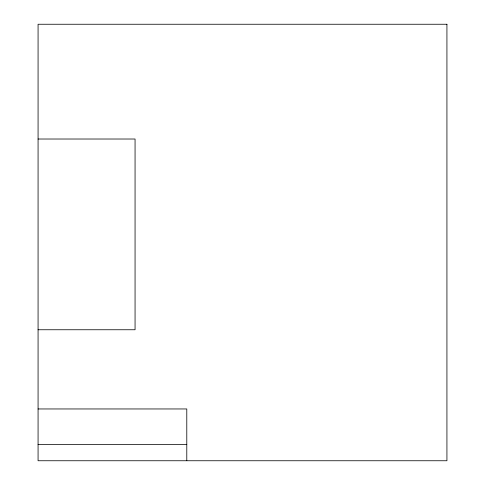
<?xml version="1.0" encoding="UTF-8"?>
<svg xmlns="http://www.w3.org/2000/svg" width="485" height="485" viewBox="0 0 485 485"><rect width="100%" height="100%" fill="white"/><g stroke="black" fill="none" stroke-linecap="round" stroke-linejoin="round"><path stroke-width="0.73" d="M38.072 139.019L135.06 139.019L135.06 329.751L38.072 329.751M38.072 408.958L186.786 408.958L186.786 460.683M38.072 444.521L186.786 444.521M446.928 24.25L38.072 24.25L38.072 460.75L446.928 460.75L446.928 24.25"/></g></svg>
